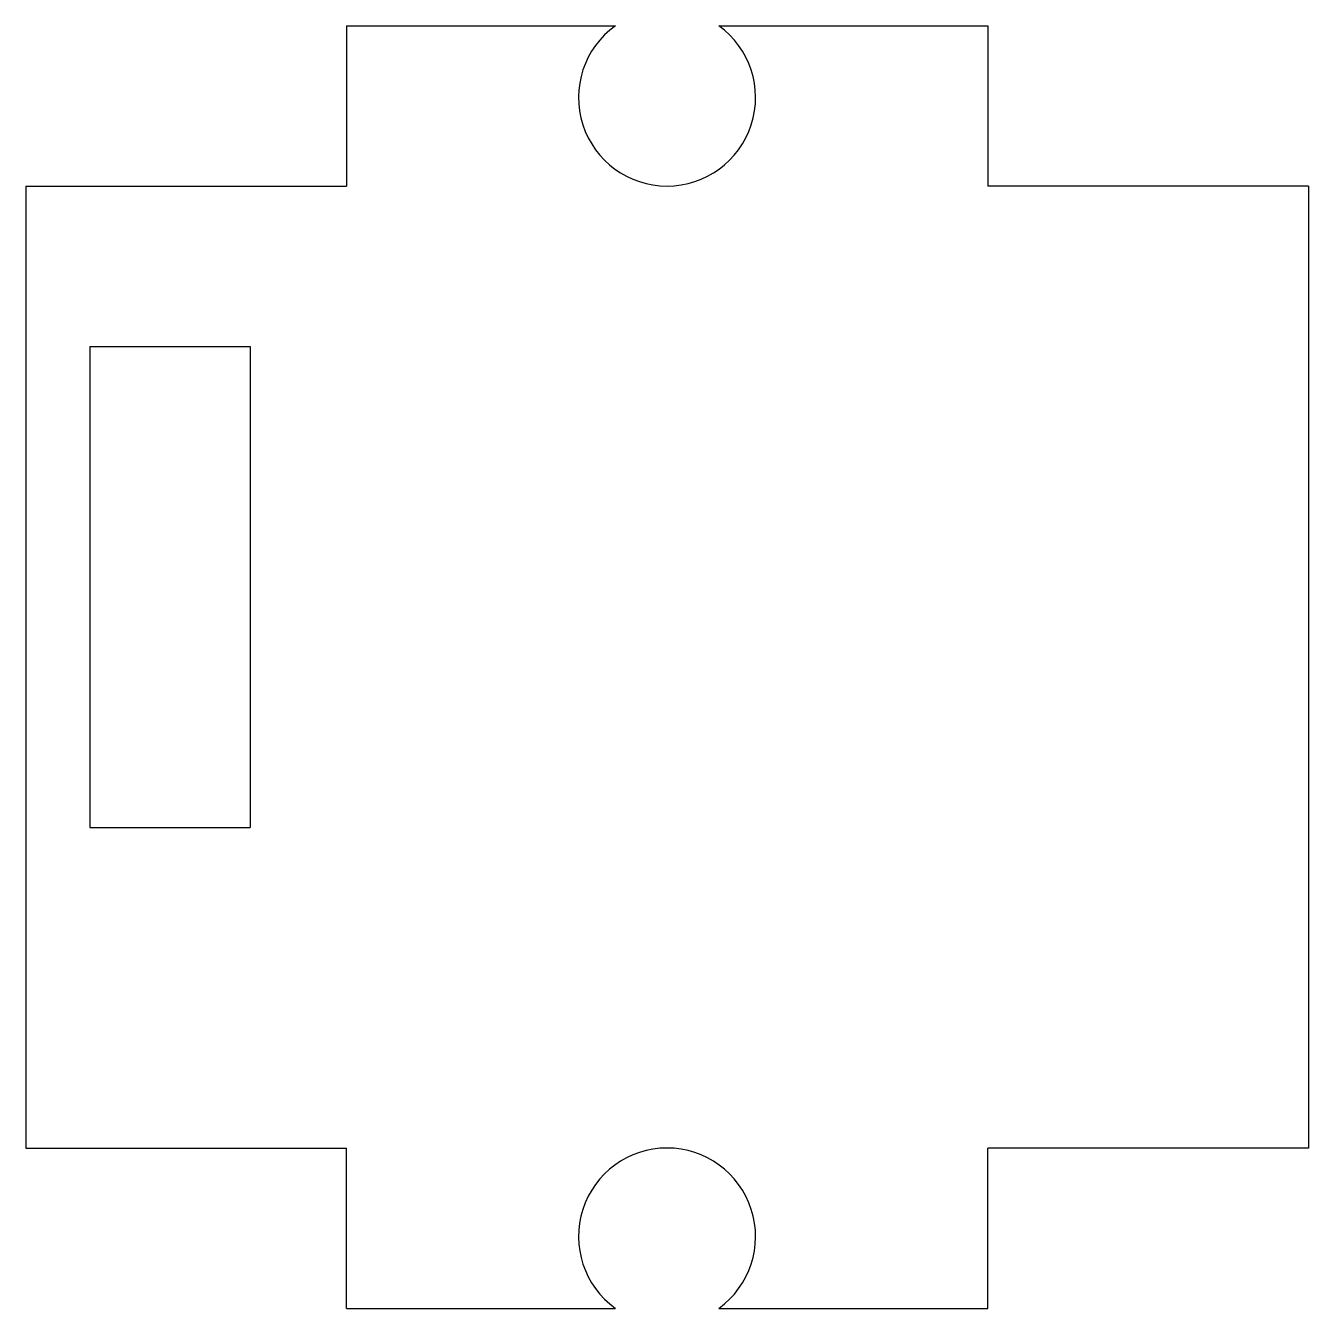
# Model space of a CAD drawing. Extents: x -1.93 to -0.93, y -0.26 to 0.74.
import ezdxf

# ---------------------------------------------------------------- set-up
doc = ezdxf.new("R2010")
doc.units = 0
doc.layers.add('VISIBLE', color=7, linetype='CONTINUOUS')

msp = doc.modelspace()

# ---------------------------------------------------------------- linework, layer by layer
at = {"layer": 'VISIBLE'}
for p, q in [((-1.6764, 0.7378, 0.125), (-1.4668, 0.7378, 0.125)), ((-1.6764, 0.7378, 0.125), (-1.6764, 0.6128, 0.125)), ((-1.3861, 0.7378, 0.125), (-1.1764, 0.7378, 0.125)), ((-1.1764, 0.7378, 0.125), (-1.1764, 0.6128, 0.125)), ((-1.9264, 0.6128, 0.125), (-1.6764, 0.6128, 0.125)), ((-1.9264, 0.6128, 0.125), (-1.9264, -0.1372, 0.125)), ((-0.9264, 0.6128, 0.125), (-1.1764, 0.6128, 0.125)), ((-0.9264, 0.6128, 0.125), (-0.9264, -0.1372, 0.125)), ((-1.8764, 0.4878, 0.125), (-1.8764, 0.1128, 0.125)), ((-1.8764, 0.4878, 0.125), (-1.7514, 0.4878, 0.125)), ((-1.7514, 0.4878, 0.125), (-1.7514, 0.1128, 0.125)), ((-1.8764, 0.1128, 0.125), (-1.7514, 0.1128, 0.125)), ((-1.9264, -0.1372, 0.125), (-1.6764, -0.1372, 0.125)), ((-1.6764, -0.2622, 0.125), (-1.6764, -0.1372, 0.125)), ((-1.1764, -0.2622, 0.125), (-1.1764, -0.1372, 0.125)), ((-0.9264, -0.1372, 0.125), (-1.1764, -0.1372, 0.125)), ((-1.6764, -0.2622, 0.125), (-1.4668, -0.2622, 0.125)), ((-1.3861, -0.2622, 0.125), (-1.1764, -0.2622, 0.125))]:
    msp.add_line(p, q, dxfattribs=at)
for centre, start, end in [((-1.4264, 0.6818, 0.125), 125.748, 54.252), ((-1.4264, -0.2062, 0.125), 305.748, 234.252)]:
    msp.add_arc(centre, 0.069, start, end, dxfattribs=at)

doc.saveas('drawing.dxf')
